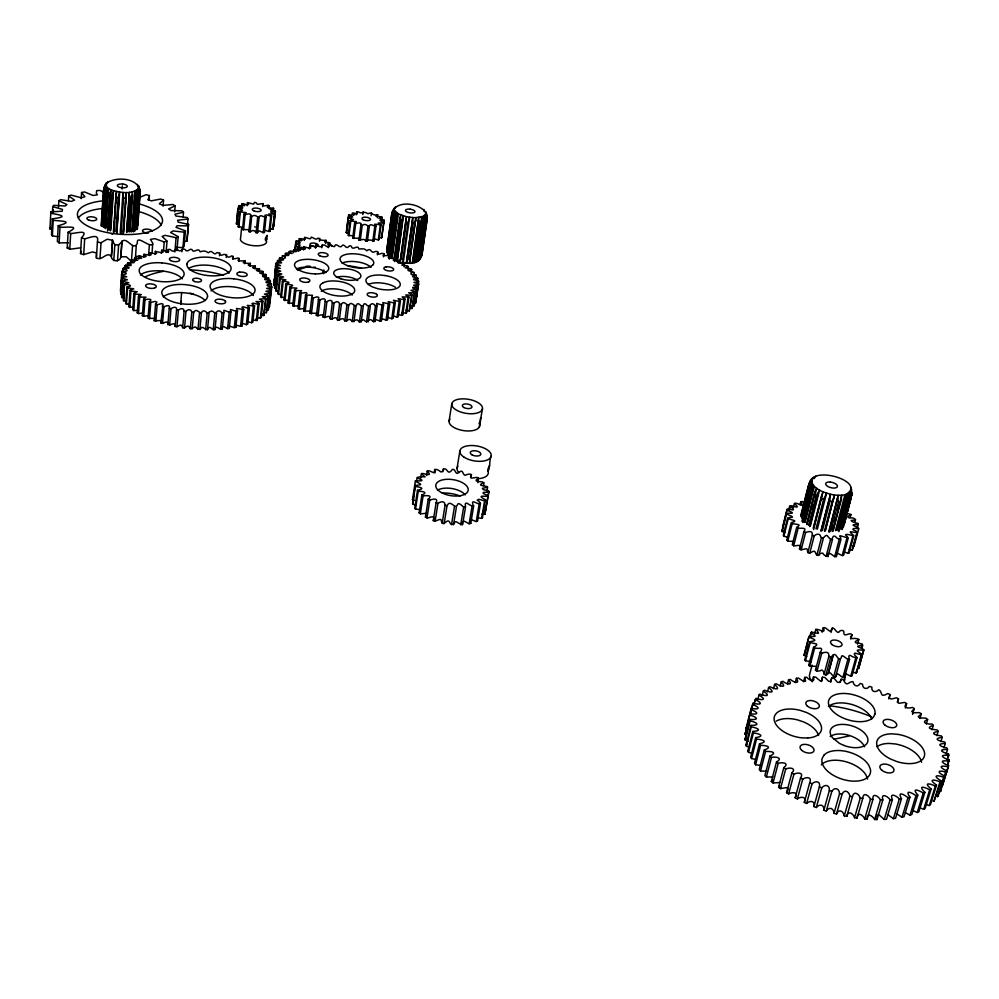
<?xml version="1.0" encoding="UTF-8"?>
<svg xmlns="http://www.w3.org/2000/svg" width="999" height="999" viewBox="0 0 999 999"><rect width="100%" height="100%" fill="white"/><g stroke="black" fill="none" stroke-linecap="round" stroke-linejoin="round"><path stroke-width="1.5" d="M837.861 530.669L845.641 501.198L844.929 494.767C869.217 483.079 812.761 463.798 809.24 483.379L800.848 516.595M413.973 275.612C415.359 268.331 405.232 275.986 416.034 274.825C412.949 276.661 409.54 276.448 417.594 277.859L417.869 278.596L413.598 278.996L413.598 279.67L418.469 280.881L418.569 281.606L413.936 282.467L418.631 283.853L418.569 284.565L413.598 285.19L418.094 286.75L417.857 287.45L412.862 287.312L412.724 287.974L416.845 289.548L410.964 290.347L414.897 292.207L414.323 292.832L408.666 292.719L412.262 294.705L411.513 295.292L405.731 294.917L408.953 297.015L402.197 296.928L404.995 299.113L403.946 299.588L398.102 298.713L400.437 300.961L399.238 301.373L393.456 300.274L395.317 302.56L393.993 302.909L388.224 301.611L389.685 303.883L382.767 302.597L383.604 304.895L382.068 305.107L376.685 303.371L377.123 305.619L374.975 321.503L373.351 321.641C368.643 316.371 368.768 323.551 365.072 321.054C362.038 317.22 361.65 323.039 359.066 321.728C356.368 317.207 354.458 322.115 351.885 321.403C349.662 316.683 347.19 321.853 344.618 320.766C343.094 315.909 339.747 321.228 337.362 319.805C336.501 315.085 332.729 319.73 330.319 318.831C330.232 313.773 325.649 318.294 323.239 317.282C323.951 312.163 318.656 316.745 316.396 315.447L318.756 297.402L316.983 296.853L313.324 297.939L311.763 297.402L312.525 295.254L305.569 295.092L307.005 293.207L305.806 292.595L301.186 293.207L299.825 292.582L301.636 290.672L295.816 290.559L294.593 289.897L296.89 288.124L290.996 287.762L289.91 287.063L292.707 285.602L291.908 284.915L285.826 284.116L289.011 282.829L288.374 282.118L282.38 281.081L286.001 279.907L280.232 278.746L279.62 277.997L283.554 276.948L277.984 275.649L277.547 274.887L281.793 274.051L276.448 272.552L276.186 271.803L280.707 271.179L275.624 269.493L275.537 268.756L280.269 268.356L275.524 266.508L275.612 265.784L280.519 265.609L276.149 263.611L276.398 262.924L281.418 262.962L281.568 262.312L277.46 260.839L283.354 259.965L279.458 258.229L280.045 257.617C290.035 261.388 282.405 251.76 281.805 258.604M316.396 315.447L316.633 313.187L309.865 313.361L311.763 297.402M393.843 213.137L394.255 210.09L398.339 213.873L406.468 216.696L400.087 262.437L409.403 263.324L415.884 217.62L423.339 216.308L426.336 213.237C420.292 203.134 396.128 199.113 391.795 213.162L386.925 249.038L388.037 255.669L387.187 251.161L392.083 215.222L394.518 207.692M843.343 527.297L851.123 497.902L850.873 491.233M812.262 681.355L813.423 677.022L815.596 677.022L820.092 680.819L822.077 680.744L822.452 677.222L824.687 677.347L828.671 681.281L830.731 681.33L831.73 677.971L834.015 678.234L837.437 682.255L839.56 682.429L841.158 679.283L843.468 679.682C846.89 687.936 848.338 681.306 852.984 681.655C853.571 685.951 857.904 687.849 860.176 683.491L862.474 684.153C862.487 688.848 866.832 689.984 869.592 686.375L871.865 687.15C871.078 692.12 875.886 692.782 878.833 689.735C883.091 692.394 879.357 698.201 887.824 693.543L889.959 694.53L889.347 698.026L891.195 699.088L896.478 697.777L898.526 698.863L897.277 702.172L899.013 703.321L904.707 702.397L906.642 703.583L905.369 707.916M844.567 676.835C842.681 680.244 836.588 669.879 836.388 675.549C833.616 681.568 831.23 669.48 828.258 673.463C823.663 678.184 824.55 670.454 821.727 669.992C819.867 671.653 813.061 671.615 816.583 668.219M947.639 765.684L949.05 759.852C942.045 757.704 938.673 754.42 948.763 755.431L948.551 753.995C942.194 752.397 937.187 749.15 947.527 749.475L947.077 748.001C941.358 746.865 934.977 743.868 945.316 743.418L944.642 741.945C939.51 741.183 932.067 738.598 942.182 737.349L941.283 735.876C936.687 735.426 928.483 733.366 938.161 731.318L937.05 729.857C932.904 729.67 924.262 728.221 933.291 725.374L931.992 723.95C928.034 724.637 919.967 722.364 927.646 719.58L926.16 718.194L919.505 717.869L918.218 716.57L921.278 713.973L919.629 712.649L913.236 712.749L911.787 711.488L914.247 708.628L912.449 707.379C909.202 708.641 901.797 708.254 906.642 703.583M107.617 230.981L110.877 189.785L107.03 187.45L105.744 183.666C115.035 176.299 138.187 177.173 140.322 191.658L137.812 225.337M232.792 259.278L233.079 256.406L231.518 255.931C225.737 260.052 227.36 252.073 222.49 254.995C219.043 256.481 219.43 249.725 215.247 253.946C212.4 253.509 211.713 249.375 208.279 252.822C205.357 250.649 203.771 250.637 200.2 251.798C198.239 247.465 195.954 251.673 193.107 251.149C190.772 246.541 189.036 251.673 186.251 250.811C182.805 245.667 180.981 254.295 177.235 249.25C174.4 249.425 174.238 253.546 169.917 249.4L168.269 249.55L168.581 251.598L167.145 251.835L163.237 250.1L161.651 250.312L162.45 252.385L161.114 252.685L155.357 251.361L156.643 253.434L155.394 253.796L149.45 252.697L151.199 254.757L150.062 255.182L143.981 254.32L146.179 256.406L145.167 256.805L138.998 256.194L141.583 258.291L134.553 258.304L137.587 260.339L131.581 260.065L130.707 260.652L134.166 262.587L127.485 263.212L131.294 264.872L130.869 265.522L125.487 265.259L124.937 265.946L129.071 267.47L128.809 268.157L123.476 268.119L123.089 268.843C129.42 269.855 127.647 271.915 122.178 271.116L121.965 271.865C128.047 272.515 127.585 274.787 121.616 274.226L121.591 274.987L126.723 276.748L121.803 277.397L120.642 293.743L121.428 294.655M121.029 291.446L121.054 290.447M152.085 252.759L152.722 243.182L150.462 239.373L154.882 238.649L164.236 241.933L167.02 241.146L162.125 236.401L165.085 235.327L176.086 237.675L178.134 236.613L170.604 232.48L173.139 230.919L184.241 232.193L185.452 230.906L176.011 227.347L177.023 225.749L188.262 225.849L188.561 224.425L178.159 222.103L177.61 220.242L187.974 219.043L187.375 217.582L175.899 216.034L174.937 214.186L183.504 212.225L182.043 210.814L170.891 210.527L168.631 208.928L175.175 205.782L172.964 204.508L162.999 205.369L159.303 203.796L163.561 200.112L160.739 199.038L151.373 200.824L147.765 199.675L149.276 197.602L149.363 195.517L146.104 194.705L139.385 197.452M404.033 266.833L404.47 263.773L403.434 263.099L398.638 263.112L397.727 262.55L400.025 261.039L398.863 260.402L394.393 260.689L400.711 214.972L399.662 222.59M52.173 229.458L49.95 228.883L50.499 227.335M103.684 192.27L100.087 190.434L96.678 190.622L96.341 193.157L97.39 194.855L93.019 195.467L84.615 191.97L81.568 192.507L84.927 196.753L81.244 197.814L71.191 195.092L68.681 195.941L74.575 200.112L71.366 201.411L60.639 199.625L58.854 200.749L66.945 204.57L65.222 206.019L53.684 205.319L52.722 206.643L62.462 209.415L62.2 211.239L50.837 211.85L50.787 213.299C62.338 215.21 68.257 216.795 52.335 218.806L51.498 234.453L52.385 235.951L57.979 236.638M477.859 482.654L478.596 478.271C476.948 475.774 469.68 480.144 470.591 476.598C473.376 472.839 467.057 474.05 465.234 475.324C462.3 474.9 463.436 468.281 458.741 472.602C455.132 475.824 455.831 468.394 452.31 469.38C451.236 471.191 448.863 473.788 447.352 470.816C443.394 465.559 443.756 472.365 440.746 471.915C439.235 470.204 433.116 467.27 435.314 471.69C435.564 475.349 429.37 469.205 427.222 471.116L426.548 475.524M813.573 529.607L822.914 491.87C818.119 489.597 809.877 485.377 812.349 478.871L811.213 483.329M49.95 228.883L50.837 211.85M52.398 212.849L52.722 206.643M53.272 213.062L53.434 209.965M52.385 235.951L53.222 220.304L52.335 218.806M325.674 243.344L326.036 240.347C321.079 240.26 320.954 240.634 318.157 238.087C315.422 240.609 314.048 237.774 311.338 237.113C310.564 241.146 307.068 236.651 304.583 237.562C307.43 241.496 301.311 237.824 299.25 238.761L298.913 241.758M395.791 217.22L396.416 212.65L394.78 218.044L389.86 254.058L390.172 258.316L388.811 256.993L395.042 211.376L392.52 215.934L387.512 253.234M833.154 530.806L841.782 495.242L844.929 494.767L835.489 530.644M58.504 206.905L58.854 200.749M68.556 242.745L59.116 242.907L57.343 241.471L58.204 225.762C74.9 221.166 61.151 221.179 53.222 220.304M59.116 242.907L59.99 227.185L58.204 225.762M68.419 200.537L68.681 195.941M80.582 247.814L69.768 249.275L67.208 248.002L68.119 232.23C82.205 224.975 65.697 227.71 59.99 227.185M69.768 249.275L70.692 233.504L68.119 232.23M81.194 198.601L81.568 192.507M96.503 252.934L92.432 251.935L83.704 254.62L80.519 253.596L81.481 237.799C89.86 228.783 75.824 233.554 70.692 233.504M83.704 254.62L84.678 238.823L81.481 237.799M152.76 244.193C149.126 248.127 136.339 233.791 137.325 243.331C133.279 251.823 126.761 235.976 121.953 241.596L120.842 257.342C119.505 262.287 111.563 261.75 111.326 256.506C107.218 250.662 101.836 261.613 96.379 257.867L97.415 242.058C99.45 232.73 90.322 237.7 84.678 238.823M101.174 225.524L103.509 190.16L105.532 184.902M101.411 226.261L103.859 188.112L105.744 183.666M102.11 223.002L102.41 216.621M103.134 207.505L103.421 201.274M104.033 192.07L104.458 187.35M99.975 258.566L101.024 242.757L107.105 239.248L112.587 240.197L111.501 255.944M102.447 225.936L104.92 188.711L105.969 186.189L103.247 226.873M103.559 227.322L104.383 214.897M104.695 210.24L105.419 199.363M105.719 194.705L107.03 187.45M315.472 248.227L315.834 245.167L317.37 245.03C322.315 250.1 321.915 242.332 326.049 245.979C327.222 247.128 329.233 246.741 328.758 244.805C330.994 243.319 332.242 247.252 334.603 246.566C335.701 241.396 340.01 249.438 341.845 245.891C343.269 243.768 345.154 246.303 346.216 247.34C348.439 248.551 349.101 244.168 351.348 246.303C352.522 251.486 357.992 243.781 358.841 249.001C362.462 248.851 364.423 248.139 366.82 250.786C371.416 246.79 370.592 254.221 374.737 251.748C376.461 250.737 378.771 251.773 377.347 253.696C379.483 255.145 381.793 252.272 383.928 253.808L383.516 256.868M104.158 227.56L106.418 193.656L108.691 188.674L106.044 228.022M105.282 228.634L107.78 191.333M107.567 229.82L110.077 192.507M108.217 229.146L108.416 226.124M108.928 218.556L109.44 210.976M109.952 203.409L110.365 197.352M110.664 192.807L110.877 189.785C119.493 192.57 131.718 195.105 138.849 188.162L139.023 186.925L138.786 190.035M109.178 229.97L111.476 196.029L113.499 190.747L110.814 230.132M110.315 230.856L112.85 193.519M827.984 553.796C829.807 558.516 823.788 555.806 822.814 553.184C819.979 552.16 817.182 558.616 815.446 552.509C813.798 548.189 808.403 556.843 807.454 551.036C808.453 545.991 801.473 551.448 799.462 549.075L803.895 531.705C808.228 525.749 797.664 530.094 797.09 526.935C804.095 523.189 790.421 525.087 791.845 522.39C801.348 520.354 784.452 519.53 789.26 517.569C799.188 517.457 782.017 513.936 788.248 513.186C800.748 514.11 779.744 508.766 790.147 509.353C799.675 511.988 784.402 503.733 793.343 506.206C804.02 509.777 788.298 500.636 798.338 503.933C807.517 508.891 796.228 498.139 804.794 502.647M111.314 256.643L112.587 240.197M113.411 231.681L116.483 191.521L115.647 203.634M113.761 230.906L114.385 221.815M114.598 218.793L115.434 206.668M113.936 232.817L115.984 194.343M113.749 260.514L114.848 244.705L112.4 240.884M115.797 231.581L118.157 197.615L119.68 192.083L116.833 232.979M116.758 232.268L119.356 194.93M799.462 549.075L800.511 546.828M122.09 189.048L122.315 185.939M117.507 260.839L118.619 245.055L121.953 241.596M120.205 232.592L122.977 192.395L123.601 198.152L121.091 233.629M120.842 257.342L121.915 241.034M122.902 233.666L126.261 192.47L125.387 204.583M123.451 231.83L124.201 221.229M124.425 218.207L125.175 207.605M123.626 232.642L126.286 195.342M120.429 291.296L121.616 274.226M121.379 288.311L121.329 280.731M121.641 278.509L122.178 271.116M120.792 294.53L121.803 277.397M122.877 271.79L123.089 268.843M123.264 271.066L123.476 268.119M124.238 298.139L121.578 297.003L122.752 280.632L127.422 279.757L121.965 278.184M126.536 231.618L129.37 192.283L126.885 232.43M121.928 297.802L122.752 280.632M124.725 268.893L124.937 265.946M125.275 268.207L125.487 265.259M128.109 231.768L130.569 197.877L129.57 195.142M126.161 301.323L123.277 300.287L124.463 283.878L128.834 282.779L123.102 281.418M123.801 301.074L124.463 283.878M129.358 231.156L129.907 223.601M130.345 217.557L130.894 210.002M131.331 203.946L131.768 197.902M129.67 231.518L132.218 191.858M127.273 266.146L127.485 263.212M129.858 231.943L132.567 194.693M127.997 265.509L128.209 262.575M128.784 304.47L125.712 303.534L126.91 287.1C133.679 286.126 129.346 284.203 124.987 284.665M400.087 262.437L406.468 216.696L412.799 217.557L406.356 263.286L412.799 217.557L415.884 217.62L409.403 263.324C415.322 263.773 420.804 260.489 422.077 254.495L427.26 218.644L426.336 213.237M126.411 304.32L127.622 287.874L126.91 287.1M131.668 231.98L134.665 191.196L136.176 196.541L133.579 231.905M132.417 231.206L135.152 193.993M130.482 263.586L130.707 260.652M131.518 259.915L132.58 245.592M136.413 193.356L136.638 190.347L137.275 196.066L134.653 231.406M133.529 307.517L128.871 306.743L130.082 290.272L133.754 288.848L127.622 287.874M134.478 230.257L135.165 220.966M135.389 217.869L136.076 208.579M136.314 205.469L137.225 193.082M135.027 230.007L138.049 189.31L139.598 194.355L136.975 229.645M138.312 188.749L138.549 185.652L140.322 191.658M129.745 307.505L130.969 291.034L130.082 290.272M135.951 229.133L138.711 191.995M134.341 261.226L134.553 258.304M137.375 220.142L137.6 217.045M138.411 206.231L138.761 201.598M139.336 193.868L138.849 188.162M137.325 221.89L137.787 215.709M138.362 207.992L138.811 201.823M139.385 194.106L139.735 189.473M137.412 228.971L140.06 190.946M136.264 245.542L135.24 261.076M138.599 310.327L133.766 310.589L132.717 309.852L133.953 293.356L137.213 291.745L130.969 291.034M133.766 310.589L135.002 294.093L133.953 293.356M138.774 259.103L138.998 256.194M143.282 313.037L138.424 313.536L137.238 312.837L138.486 296.316L141.296 294.543L135.002 294.093M138.424 313.536L139.685 297.015L138.486 296.316M143.756 257.23L143.981 254.32M149.013 200.05L149.363 195.517M148.327 315.597L143.694 316.321L142.358 315.659L143.644 299.126L145.966 297.19L139.685 297.015M143.694 316.321L144.98 299.787L143.644 299.126M148.639 254.633L149.413 244.63M149.226 255.607L149.45 252.697M155.394 318.456L148.039 318.306L149.35 301.748C153.946 298.401 147.065 299.013 144.98 299.787M149.5 318.918L150.824 302.36L149.35 301.748M155.132 254.258L155.357 251.361M163.074 206.169L163.561 200.112M161.476 320.554L154.233 320.729L155.569 304.158L156.893 302.073L155.207 301.436L150.824 302.36M155.807 321.291L157.155 304.72L161.601 303.609L163.024 304.158L160.864 322.914L162.537 323.401C168.719 320.292 166.708 323.127 169.618 325.249C171.578 323.776 175.787 322.49 175.162 326.448C177.397 328.084 181.306 322.427 182.168 326.698C183.866 330.706 186.513 324.463 188.998 326.511C190.347 331.531 193.144 326.511 195.829 327.01C197.178 329.695 200.349 330.319 201.573 327.347C204.221 326.898 207.392 332.729 208.366 327.647C210.901 325.949 213.711 332.355 215.285 328.634C215.047 325.274 219.493 328.584 220.529 329.333L222.265 329.195L222.24 327.51M161.413 253.197L161.651 250.312M163.424 251.885L164.236 241.933M745.878 734.715L745.117 734.352L750.087 713.761C759.04 715.059 758.666 712.312 750.798 709.615L751.148 708.316C759.34 710.039 760.838 707.816 752.584 704.42L753.159 703.196C760.526 705.194 763.748 703.696 755.281 699.562L756.081 698.438C762.624 700.599 767.344 699.962 758.89 695.104L759.889 694.08C765.646 696.315 771.553 696.603 763.336 691.071L764.547 690.159C769.567 692.407 776.36 693.618 768.593 687.499L769.979 686.7C774.362 688.935 781.705 691.033 774.587 684.415L776.148 683.753C779.969 685.938 787.574 688.86 781.255 681.855L782.979 681.306C786.126 684.128 793.868 686.088 788.548 679.819L790.409 679.407C793.131 682.167 800.736 684.839 796.39 678.333L798.376 678.046L803.783 681.493L805.569 681.168L804.707 677.397L806.792 677.26C808.915 680.032 815.584 683.616 813.423 677.022M166.096 252.51L167.02 241.146M168.019 252.435L168.269 249.55M162.537 323.401L163.911 306.83C165.784 305.744 170.891 304.195 169.256 308.241L167.869 324.825M174.675 211.85L175.175 205.782M174.887 251.973L176.086 237.675M169.618 325.249L171.016 308.666C172.927 307.242 177.273 305.919 176.586 309.865L175.162 326.448M176.96 250.599L178.134 236.613M745.117 734.352L750.087 713.761M183.117 216.795L183.504 212.225M181.943 251.798L182.193 248.926M176.124 247.228L182.904 247.677L184.241 232.193M176.973 326.798L178.396 310.214C180.32 308.329 183.953 307.517 184.116 311.176L182.667 327.759M182.904 247.677L184.116 246.366L185.452 230.906M180.744 302.809L181.631 292.545M187.45 225.162L187.974 219.043M184.653 241.408L186.925 241.234L188.262 225.849M186.925 241.234L188.561 224.425M184.515 328.034L185.976 311.451C187.725 309.066 191.084 308.891 191.796 312.175L190.31 328.758M192.17 328.946L193.669 312.375C196.091 307.754 198.601 312.762 201.386 312.962C202.36 309.528 205.769 310.839 207.193 313.174C209.79 312.25 211.626 308.953 214.76 313.174C217.582 312 217.969 308.666 222.128 312.824L223.876 312.699L223.913 310.314L229.221 312.15L230.894 311.938L230.357 309.528L235.951 311.151L237.525 310.864L236.438 308.441L243.731 309.478L241.983 307.217L243.157 306.78L248.089 308.229L249.425 307.804L247.277 305.444L254.558 305.856L251.86 303.634L252.922 303.134L258.054 304.208L259.091 303.659L256.006 301.461L262.088 301.848L262.974 301.236L259.465 299.151L266.171 298.614L262.275 296.666L268.119 296.528L268.669 295.829L264.423 294.031L270.067 293.631L270.429 292.907L265.884 291.271L271.266 290.622L271.453 289.872L266.658 288.424L271.728 287.525L271.728 286.763C266.146 286.401 265.097 283.991 271.453 284.378L271.266 283.604L266.146 282.542L266.071 281.83L270.442 281.206L270.08 280.432L264.86 279.583L264.623 278.871L268.719 278.047L262.924 276.648L262.525 275.924L266.296 274.912L259.765 273.189L263.224 271.853L262.375 271.129L257.305 271.004L256.468 270.242L259.515 268.893L253.421 268.219L252.572 267.545L255.22 266.059L249.138 265.634L248.152 264.997L250.374 263.361L244.368 263.199L243.257 262.587L245.042 260.839L239.148 260.926L237.962 260.439L239.248 258.516L237.787 257.992C236.039 258.641 230.557 259.977 233.079 256.406M197.989 329.408L199.513 312.849M857.654 668.531L858.665 668.493L863.71 650.449C864.322 648.064 853.458 646.678 859.465 645.779C865.983 645.604 859.352 642.307 856.118 642.931C851.96 640.434 865.234 639.772 854.682 638.361C851.972 639.298 848.613 637.587 851.835 635.564C851.785 630.719 843.543 637.924 843.918 633.104C844.792 629.233 839.497 629.944 838.661 632.379C835.664 633.054 833.641 624.45 831.28 629.807C830.356 634.415 826.248 626.248 823.288 627.747L822.09 632.23M199.862 329.52L201.386 312.962M416.321 300.112L415.821 299.213M844.542 677.459L849.55 659.303C847.939 655.993 848.888 653.858 852.434 656.668C863.011 660.401 851.248 654.245 855.132 653.121C873.925 658.566 845.541 647.489 863.71 650.449M858.665 668.493L863.798 649.45M205.644 329.732L207.193 313.174M207.492 329.757L209.053 313.211M219.505 255.781L219.768 252.909M213.187 329.707L214.76 313.174M214.997 329.645L216.571 313.124M226.286 257.405L226.561 254.533M220.529 329.333L222.128 312.824M222.265 329.195L223.876 312.699M258.304 231.006C259.99 230.045 264.485 234.802 264.198 231.468M264.435 232.542L266.084 216.958L264.872 215.297L266.683 214.91L270.717 216.109L271.603 215.784L268.843 213.973L274.438 213.998L274.85 213.524L270.816 212.188L270.979 211.476L275.324 210.714L270.841 210.052L270.117 209.178L273.614 208.329L268.331 207.742L267.17 207.055L269.156 205.806L268.182 205.182L264.46 205.906L262.6 205.282L262.987 203.584L257.417 204.358L256.056 202.647L254.42 202.385L253.584 204.121L247.502 202.61L248.664 204.408L247.178 204.795L242.869 203.609L241.97 203.933L241.658 206.993M239.335 224.9L236.438 223.764L237.949 208.404L242.457 208.192L242.645 207.48L238.649 206.156L239.073 205.682L244.73 205.657L241.97 203.933M236.551 224.313L237.949 208.404M237.587 216.883L238.649 206.156M238.012 216.408L238.311 213.336M238.773 208.741L239.073 205.682M230.894 311.938L229.258 328.421L227.585 328.634L229.221 312.15M243.194 227.248L238.162 226.748L239.698 211.351C244.892 210.29 241.883 209.453 238.062 208.953M238.798 227.297L240.322 211.9L239.698 211.351M241.633 227.66L240.572 238.324A13.187 5.257 6.4 0 0 253.109 245.654A13.187 5.257 6.4 0 0 266.546 241.071M238.961 261.401L239.248 258.516M258.054 231.131L257.667 232.655L256.081 232.73L254.608 230.806L252.41 230.544L250.137 231.905L248.701 231.418L249.026 229.72L242.507 229.508L244.056 214.086L246.179 212.637L240.322 211.9M243.569 229.97L245.117 214.548L244.056 214.086M228.734 325.974L234.29 327.61L235.951 311.151M247.203 205.669L247.502 202.61M234.29 327.61L235.864 327.31L237.525 310.864M244.743 263.724L245.042 260.839M248.801 231.606L250.786 214.435L248.751 213.798L245.117 214.548M234.79 324.862L240.584 326.261L242.257 309.84M250.137 231.905L251.711 216.471C254.782 214.098 256.219 216.396 259.078 217.382C260.14 213.574 263.187 217.495 266.071 217.145M240.584 326.261L242.045 325.886L243.731 309.478M250.087 266.246L250.374 263.361M241.845 323.164L246.391 324.625L248.089 308.229M256.081 232.73L257.68 217.307M246.391 324.625L247.727 324.188L249.425 307.804M257.467 232.817L259.078 217.382M254.92 268.943L255.22 266.059M262.662 206.631L262.987 203.584M247.065 321.491L251.648 322.702L253.371 306.343M251.648 322.702L252.847 322.202L254.558 305.856M852.896 546.016L854.083 546.016L858.728 528.796C858.84 526.873 848.7 524.762 855.269 524.587C862.724 523.414 851.772 523.001 851.148 520.404C858.391 520.379 853.945 517.107 849.25 517.857C843.443 515.884 857.429 514.647 846.865 513.661M259.216 271.79L259.515 268.893M263.212 232.68L264.835 217.282M252.672 319.78L256.318 320.529L258.054 304.208M268.918 208.679L269.243 205.632M256.318 320.529L257.367 319.967L259.091 303.659M262.912 274.75L263.224 271.853M264.735 230.282L269.081 231.493L270.717 216.109M256.643 317.532L260.352 318.132L262.088 301.848M269.081 231.493L269.967 231.156L271.603 215.784M265.297 277.06L265.609 274.163M260.352 318.132L261.238 317.507L262.974 301.236M265.984 277.809L266.296 274.912M273.289 211.376L273.614 208.329M269.468 229.058L272.789 229.345L274.438 213.998M261.388 315.272L263.711 315.522L265.459 299.275M272.789 229.345L274.85 213.524M273.426 226.636L275.324 210.714M263.711 315.522L266.171 298.614M273.801 226.573L275.449 211.264M268.406 280.944L268.719 278.047M264.061 312.587L266.371 312.724L268.119 296.528M269.618 284.802L270.08 280.432M266.371 312.724L268.669 295.829M270.117 284.116L270.442 281.206M854.083 546.016L853.933 544.954M266.034 309.752L268.306 309.802L270.067 293.631M270.167 293.818L270.479 290.896M268.306 309.802L270.654 291.671M271.129 287.3L271.453 284.378M268.893 306.768L271.266 290.622M269.518 306.743L271.728 286.763M274.388 282.342L275.612 265.784M274.5 285.352L273.826 284.453L276.149 263.611M273.913 285.202L276.398 262.924M275.337 288.424L274.463 287.537L276.186 271.803M277.148 263.674L277.46 260.839M274.725 288.299L276.448 272.552M277.572 263.024L277.884 260.19M278.484 291.745L275.811 290.659L277.547 274.887M279.146 261.051L279.458 258.229M276.248 291.421L277.984 275.649M279.583 261.85L280.045 257.617M829.045 532.38L838.223 495.329L841.782 495.242L840.596 499.737M280.731 294.792L277.872 293.793L279.62 277.997M278.484 294.555L280.232 278.746M285.002 297.839L280.632 296.903L282.38 281.081M285.052 256.631L285.389 253.534L286.276 253.022L292.058 253.459L289.26 251.511L290.284 251.049L296.054 251.723L293.681 249.713L299.525 250.549L300.537 250.15L298.589 248.177L304.345 249.226L305.457 248.888L303.958 246.89L309.553 248.164L310.776 247.877L309.727 245.891L311.188 245.692L316.246 247.228L315.834 245.167M281.393 297.665L283.167 281.818M288.911 254.608L289.26 251.511M289.61 300.674L284.053 299.962L285.826 284.116M284.977 300.699L286.763 284.84M293.331 252.797L293.681 249.713M293.694 303.409L288.112 302.947L289.91 287.063M294.742 250.886L295.592 243.356L299.825 243.219L300.137 242.457L296.129 241.059L302.06 240.509L299.25 238.761M295.117 250.062L296.129 241.059M289.186 303.646L290.996 287.762M295.841 246.578L296.179 243.569M296.965 250.899C296.578 242.757 305.095 246.815 295.592 243.356M297.789 249.95L297.477 246.378M298.239 251.248L298.589 248.177M298.826 306.069L292.769 305.794L294.593 289.897M293.993 306.468L295.816 290.559M304.245 240.372L304.595 237.387M303.609 249.975L303.958 246.89M303.933 308.504L299.325 309.141L297.989 308.504L299.825 292.582M299.325 309.141L301.186 293.207M309.365 248.963L309.727 245.891M823.288 627.747C826.31 634.727 819.542 628.783 815.846 629.358L814.66 633.853M273.826 282.18L274.488 281.418M310.627 311.188L303.696 311.039L305.569 295.092M305.157 311.613L307.043 295.679M749.974 715.122C757.342 717.182 759.552 720.204 749.999 719.455L750.137 720.878C756.917 722.377 760.863 725.449 750.911 725.374L751.273 726.835C757.479 727.859 762.924 730.756 752.796 731.443L753.408 732.929C759.053 733.566 765.734 736.101 755.681 737.612L756.518 739.11C761.663 739.41 769.255 741.445 759.515 743.805L760.601 745.316C765.296 745.316 773.488 746.753 764.297 749.974L765.596 751.46C769.954 751.211 778.408 751.997 769.979 756.043L771.49 757.504C775.599 756.305 783.628 758.016 776.51 761.962L778.209 763.361C782.08 761.912 789.972 762.999 783.815 767.644L785.714 768.993C789.422 767.232 796.902 767.831 791.845 773.039L786.575 792.669L788.611 793.943C792.269 791.732 799.063 792.157 795.179 797.739L797.352 798.913C800.923 796.191 807.067 796.64 804.32 802.397L806.618 803.458C810.039 800.099 815.584 800.848 813.91 806.58L816.295 807.517C819.442 803.458 824.55 804.732 823.838 810.239L826.285 811.051C829.108 806.368 833.865 808.116 833.99 813.348L836.488 814.01C838.586 808.428 843.518 811.076 844.267 815.846L846.777 816.358C848.039 810.089 853.283 813.373 854.545 817.731L857.03 818.081C857.279 811.238 863.049 814.972 864.709 818.955L867.157 819.155C866.233 811.887 872.664 815.821 874.649 819.517L877.022 819.555L882.841 799.887C880.656 792.394 887.811 796.328 890.109 799.774L892.394 799.65C888.948 792.12 896.665 795.654 899.3 799.025L901.46 798.75C896.94 790.321 904.557 794.904 907.954 797.639L909.964 797.202C904.257 788.973 912.124 792.894 915.958 795.616L917.794 795.042C911.051 787.162 918.868 790.259 923.226 792.994L924.887 792.269C917.307 784.889 924.712 787.037 929.707 789.809L931.155 788.948C922.964 782.192 929.619 783.303 935.314 786.088L936.55 785.102C927.984 779.07 933.528 779.12 940.022 781.88L941.021 780.793C932.329 775.561 936.438 774.587 943.755 777.234L944.517 776.048C935.976 771.665 938.361 769.767 946.515 772.215L947.04 770.941C938.86 767.382 939.322 764.759 948.276 766.87L948.551 765.521C940.908 762.712 939.397 759.627 949.025 761.25M319.43 241.271L319.792 238.286M311.413 313.886L313.324 297.939M321.865 247.777L322.227 244.718M877.022 819.555L877.097 816.433M318.032 315.909L319.967 299.95C321.865 298.788 326.074 297.577 325.199 301.311L323.239 317.282M328.484 247.627L328.858 244.568M324.95 317.682L326.91 301.71C328.771 300.15 332.467 299.325 332.305 302.872L330.319 318.831M332.068 319.168L334.053 303.197C335.839 301.149 339.098 300.924 339.573 304.133L337.562 320.092M349.163 233.541L346.278 232.43L348.139 217.532C361.363 217.108 339.41 215.035 354.258 214.885C350.861 213.923 351.873 211.975 355.144 213.486C359.652 215.534 354.907 211.376 358.154 211.838C362.837 214.685 363.124 210.352 368.082 213.774C371.503 211.288 372.527 216.371 377.697 214.76L377.297 217.72M346.441 232.979L348.551 215.322M348.151 220.804L347.003 230.357M348.526 217.832L348.901 214.86M353.109 235.839L348.264 235.352L350.149 220.429L353.459 219.568L348.139 217.532M348.926 235.889L350.811 220.954L350.149 220.429M339.335 320.354L341.346 304.395C344.38 298.813 347.677 308.753 350.187 303.471C353.047 302.809 355.706 308.491 357.342 303.796C359.902 303.034 360.926 307.505 363.386 305.831C363.561 304.408 363.848 303.221 365.684 304.021C370.816 309.777 369.88 299.725 375.499 305.744L377.123 305.619M359.165 238.374L352.722 238.049L354.62 223.102L356.481 221.678L350.811 220.954M356.231 214.797L356.606 211.838M353.783 238.499L355.694 223.551L354.62 223.102M344.88 321.054L346.915 305.095M346.653 321.228L348.701 305.282M377.697 214.76L375.886 216.159L381.506 216.87L382.18 217.407L378.958 218.306L384.265 220.28L380.02 220.492L383.616 222.977L378.221 223.014L381.106 224.725L374.65 224.201L375.974 226.061L374.001 241.009C369.917 239.685 368.569 239.623 365.759 241.021C363.961 237.812 361.725 240.322 358.966 240.11L361.089 223.439L359.066 222.814L355.694 223.551M415.596 256.531L414.722 262.612L421.503 219.743L421.253 216.983M323.976 271.378L323.664 273.664M362.799 214.56L363.174 211.601M360.264 240.397L362.2 225.437C365.047 223.014 366.521 225.474 369.33 226.323C369.967 222.59 373.139 226.373 375.974 226.061M352.197 321.678L354.258 305.731M353.958 321.79L356.031 305.844M366.034 241.196L367.994 226.236M367.37 241.271L369.33 226.323M371.104 215.722L371.491 212.762M359.428 321.99L361.526 306.056M361.163 322.015L363.274 306.094M372.839 241.146L374.812 226.199M366.508 321.978L368.631 306.069M374.163 238.761L378.309 239.96L380.294 225.05M381.106 219.842L381.506 216.87M378.309 239.96L379.121 239.635L381.106 224.725M368.194 321.928L370.329 306.019M381.78 220.367L382.18 217.407M377.41 254.832L377.822 251.785M379.083 237.7L381.618 237.849L383.878 221.229M381.618 237.849L384.265 220.28M373.351 321.641L375.499 305.744M806.78 656.63L804.083 655.319L808.84 637.275C812.874 635.227 819.53 638.461 810.826 632.667C814.56 630.968 822.652 637.05 815.846 629.358M815.371 670.391L820.229 652.247C822.14 649.899 822.564 647.439 818.431 648.388C808.228 647.814 818.618 646.266 816.458 643.918C797.639 640.084 826.36 642.906 808.84 637.275M392.045 212.512L386.925 249.038M387.337 251.873L392.869 211.164L394.081 208.853L393.456 213.399M392.644 215.497L393.344 209.94M393.881 213.836L388.324 254.633L387.187 251.161M383.604 304.895L381.431 320.766L379.895 320.979L382.068 305.107M389.285 259.103L395.342 215.185M397.352 216.471L391.745 257.33L390.909 254.757L395.841 218.719L398.339 213.873L392.27 258.029M394.218 258.516L399.85 217.632M380.607 318.431L386.064 320.005L388.249 304.158M395.03 256.119L394.405 260.689L393.231 260.09L395.092 258.466L389.41 258.291L388.286 257.717L389.71 256.044L388.336 255.482L383.104 255.719L383.928 253.808M395.666 251.548L396.079 248.501M396.503 245.454L397.14 240.884M397.552 237.837L399.026 227.16M394.667 261.526L395.092 258.466M386.064 320.005L387.5 319.717L389.685 303.883M397.078 259.553L396.291 257.155L401.286 221.091L403.459 215.934L397.115 261.663L402.747 218.644M804.083 655.319L808.965 636.301M387.187 317.145L391.795 318.731L393.993 302.909M400.224 260.364L401.211 258.441L406.243 222.365L405.919 219.455M391.795 318.731L393.107 318.369L395.317 302.56M402.947 258.741L408.004 222.665L409.627 217.245L403.209 262.987L402.947 258.741L401.211 258.441M392.707 315.821L397.028 317.17L399.238 301.373M397.028 317.17L398.214 316.745L400.437 300.961M406.83 261.251L408.154 259.24L413.249 223.177L412.599 220.367M407.942 269.68L408.379 266.608L407.48 265.909L401.76 265.122L404.47 263.773M398.264 314.485L401.71 315.334L403.946 299.588M401.71 315.334L402.759 314.86L404.995 299.113M411.263 272.615L411.7 269.543L410.951 268.818L405.269 267.807L408.379 266.608M413.024 261.064L418.731 217.42L412.225 263.099L414.51 258.891L419.655 222.877L418.843 220.217M402.272 312.55L405.806 313.274L408.042 297.552M405.806 313.274L406.705 312.724L408.953 297.015M416.034 253.484L416.471 250.449M417.12 245.879L417.557 242.844M417.994 239.797L418.419 236.751M419.081 232.193L419.518 229.146M420.167 224.588L420.604 221.541M415.659 260.552L421.503 219.743M405.694 310.402L409.265 310.976L411.513 295.292M409.265 310.976L412.262 294.705M417.844 259.802L423.701 219.031L423.339 216.308L416.795 261.9L419.33 257.455L424.5 221.516L423.701 219.031M416.034 278.646L416.471 275.562M409.84 308.254L412.063 308.491L414.323 292.832M419.805 256.868L419.368 259.902L422.077 254.495M420.154 254.32L421.778 243.219M422.102 240.734L425.924 214.398L427.048 219.305L421.853 255.157M412.063 308.491L414.897 292.207M418.369 260.989L420.204 256.943L425.387 221.029L424.925 215.434M425.974 218.981L426.111 211.988M417.182 280.669L417.594 277.859M420.554 257.705L426.436 217.008M417.457 281.406L417.869 278.596M425.986 221.803L426.848 215.784M411.988 305.694L414.185 305.831L416.446 290.209M423.027 243.419L423.464 240.434M424.1 235.964L424.538 232.979M425.187 228.509L425.611 225.524M426.049 222.552L426.623 214.46M414.185 305.831L416.845 289.548M416.633 293.556L416.333 297.115L416.733 294.293M417.033 290.746L417.644 286.513M418.057 283.704L418.469 280.881M417.145 291.483L417.757 287.25M418.169 284.428L418.569 281.606M413.449 302.984L415.609 303.022L417.857 287.45M415.609 303.022L418.631 283.853M414.41 500.362L412.512 499.575L415.409 480.869C434.103 481.356 404.67 476.698 425.075 476.785C413.536 468.256 436.101 479.845 427.222 471.116M416.408 505.157L412.862 504.32L412.587 503.296L415.284 485.514C425.537 484.44 418.581 483.991 415.409 480.869M412.862 504.32L415.284 485.514M416.683 480.469L417.132 477.522M420.117 509.552L415.509 509.165L414.76 508.154L417.482 490.322C425.524 488.523 420.816 487.25 415.559 486.525M415.509 509.165L418.231 491.333L417.482 490.322M420.567 478.296L421.241 473.888M426.286 513.386L420.329 513.811L419.13 512.862L421.878 494.992C428.671 492.382 422.527 491.096 418.231 491.333M420.329 513.811L423.077 495.941L421.878 494.992M844.48 678.995L844.33 680.968L845.778 673.913M160.864 322.914L161.338 321.278M434.066 517.482C431.368 515.084 428.184 519.73 425.449 517.12L428.221 499.225C433.279 495.167 426.61 495.367 423.077 495.941M426.998 517.944L429.782 500.037L428.221 499.225M434.265 472.327L434.715 469.393M462.362 522.04C463.598 528.446 457.567 520.891 454.807 521.715C455.069 524.887 450.424 525.886 449.562 521.953C447.102 517.907 443.394 527.547 441.496 521.603C441.67 516.196 435.701 522.764 433.291 520.654L436.113 502.734C438.611 497.827 433.104 498.976 429.782 500.037M449.1 420.866L451.798 403.696M442.794 471.728L443.256 468.806M435.114 521.278L437.949 503.359C441.121 501.248 445.03 500.586 445.054 505.294L442.182 523.214M444.143 523.613L447.028 505.694C450.611 498.513 454.882 510.477 457.517 504.695C457.867 501.835 461.7 505.244 462.699 506.343C468.269 509.565 462.874 502.022 467.12 503.271C478.908 511.001 467.707 498.626 475.786 502.672C480.219 505.319 481.393 501.81 477.147 500.199C479.108 497.415 483.853 502.559 485.327 499.625C471.366 492.47 497.964 499.737 483.903 493.843C480.469 491.733 487.25 492.47 488.648 492.107C489.435 489.023 482.542 491.408 482.417 488.299C496.59 485.926 475.986 486.538 481.481 483.903C489.173 480.232 469.43 483.304 478.596 478.271M457.08 468.169L459.877 450.861M451.523 524.637L454.433 506.718M453.509 524.775L456.431 506.868M460.701 524.825L463.661 506.93M462.574 524.7L465.534 506.818M471.004 477.435L471.491 474.513M479.345 426.873C480.919 420.791 481.281 411.263 479.82 424.026M480.756 418.306L482.48 408.816A15.547 7.118 9.2 0 0 460.514 398.963A15.547 7.118 9.2 0 0 458.404 411.113A15.547 7.118 9.2 0 0 482.48 408.816M795.179 797.739L800.511 778.084C804.407 772.489 797.527 772.152 793.905 774.3L791.845 773.039M464.173 521.116L469.13 523.776L472.115 505.906M469.13 523.776L470.766 523.401L473.751 505.544M471.078 519.592L476.236 521.565L479.245 503.733M476.236 521.565L477.534 520.954L480.544 503.134M483.578 485.551L484.078 482.617M838.935 531.643L847.102 500.724L847.564 493.918L846.777 496.903M487.774 471.166C490.284 469.792 489.235 458.466 491.233 455.894M477.959 517.694L481.605 518.331L484.627 500.549M481.605 518.331L482.48 517.532L485.502 499.762M486.85 491.733L487.599 487.325M481.943 514.223L484.877 514.31L488.823 491.071M484.877 514.31L488.911 492.07M825.449 530.594L834.415 495.005L838.223 495.329L828.833 531.256M106.031 190.047L105.494 192.969L106.418 193.656M806.917 524.35L815.172 491.383L816.695 488.386L814.41 497.365M80.519 253.596L81.493 251.348M412.512 499.575L413.012 498.588M322.477 273.401L323.838 269.98M820.966 531.318L830.494 494.305L834.415 495.005L825.049 530.944M309.865 313.361L310.165 312.412M783.616 527.684L782.604 527.11L786.887 509.915M784.839 532.517L782.105 531.493L782.017 530.519L787.274 509.078M782.105 531.493L786.4 514.248M788.523 510.526L789.597 506.231M789.372 509.84L790.434 505.556M787.949 537.162L783.865 536.263L783.303 535.227L787.612 517.957M783.865 536.263L788.186 518.981M793.256 507.704L794.33 503.434M793.631 541.421L787.799 541.133L786.8 540.109L791.146 522.789M787.799 541.133L792.157 523.813M800.074 504.507L800.786 501.66M800.798 546.278C798.401 543.731 794.692 547.589 792.294 544.817L796.678 527.472M746.678 729.195L745.953 728.795L751.148 708.316M750.349 713.249L752.584 704.42M750.549 713.498L753.159 703.196M800.786 515.534L808.216 486.188L811.725 480.569L810.976 483.541M793.693 545.779L798.089 528.421M748.151 741.283L745.242 740.159L745.129 738.723L749.999 719.455M804.432 504.52L805.544 500.124M803.483 508.666L804.62 504.158M808.428 489.135L809.952 483.116M754.17 703.97L755.281 699.562M809.465 485.826L810.601 481.331M745.242 740.159L750.137 720.878M755.344 701.373L756.081 698.438M801.71 518.194L810.102 485.102L811.875 482.442L802.796 518.206M801.922 521.391L809.764 490.509L812.774 484.415L812.012 487.4M803.009 518.818L811.038 487.187M749.362 747.14L746.365 746.166L746.003 744.692L750.911 725.374M757.779 699.5L758.89 695.104M802.809 522.527L810.664 491.62L814.397 486.426L805.269 522.277M746.365 746.166L751.273 726.835M804.32 522.477L812.761 489.31M751.523 753.121L748.463 752.309L747.864 750.811L752.796 731.443M762.225 695.454L763.336 691.071M748.463 752.309L753.408 732.929M806.692 524.587L815.172 491.383M801.161 549.9L805.594 532.517C808.89 531.168 813.124 530.606 812.324 535.202L807.854 552.597M811.35 509.315L812.499 504.832M808.491 525.387L816.033 495.904L819.567 490.234L810.376 526.136M754.645 759.165L751.535 758.541L750.699 757.017L755.681 737.612M809.689 526.548L818.206 493.319M767.469 691.87L768.593 687.499M751.535 758.541L756.518 739.11M813.174 528.309L821.727 495.054M813.673 527.797L822.914 491.87L830.494 494.305L821.166 530.244M773.463 688.786L774.587 684.415M760.551 765.409L755.569 764.772L754.507 763.261L759.515 743.805M809.739 553.221L814.222 535.826C816.683 533.616 820.167 533.179 820.866 537.037C823.975 540.934 825.474 531.893 828.271 536.95C834.177 543.956 830.856 534.103 835.339 536.463C837.599 539.984 842.944 539.685 839.697 535.889C842.981 535.801 851.535 540.359 845.516 534.84C847.14 532.804 857.504 538.598 851.31 533.291C846.141 529.233 861.4 535.164 855.818 530.968C849.5 528.771 854.707 527.772 858.728 528.796M815.983 528.908L823.601 499.375L826.61 493.244L817.319 529.183M755.569 764.772L760.601 745.316M780.132 686.201L781.255 681.855M766.92 771.29L760.526 770.966L759.24 769.467L764.297 749.974M822.327 530.669L829.994 501.136L829.694 497.627M760.526 770.966L765.596 751.46M816.92 555.132L821.44 537.737M824.487 531.056L832.179 501.523L833.84 498.364M818.868 555.531L823.401 538.136M787.424 684.165L788.548 679.819M772.826 776.935L766.37 777.047L764.872 775.586L769.979 756.043M766.37 777.047L771.49 757.504M830.731 531.555L838.473 502.047L837.861 498.701M828.258 673.463L833.178 655.307C836.275 651.311 838.198 663.074 841.295 657.642C841.47 652.01 846.715 660.726 849.55 659.303M832.754 529.657L833.928 525.162M834.714 522.177L835.888 517.682M837.849 510.202L839.035 505.719M826.061 556.53L830.631 539.135M832.704 531.505L841.595 498.613M827.959 556.668L832.529 539.273M795.254 682.667L796.39 678.333M836.45 530.269L844.917 498.101M779.72 782.554L773.039 782.941L771.34 781.53L776.51 761.962M806.48 649.15L807.667 644.655M809.64 637.162L810.826 632.667M810.401 636.4L811.588 631.905M811.088 661.75L805.656 660.839L804.857 659.652L809.627 641.583M838.935 530.382L847.689 497.202M840.109 528.533L849.562 492.719L850.399 498.738L842.219 529.62M773.039 782.941L778.209 763.361M805.369 660.751L810.152 642.657M841.033 529.083L849.799 495.941M850.636 492.495L851.423 489.51M828.258 553.583L830.619 553.696L834.689 556.68L839.285 539.31M845.791 515.097L846.99 510.589M849.774 500.062L851.76 492.544M844.167 523.314L851.922 494.006L844.267 524.388M834.689 556.68L836.4 556.555L840.996 539.185M803.558 681.73L804.707 677.397M815.721 666.283L809.827 666.296L808.728 665.234L813.536 647.115M745.953 728.795L746.303 727.484L747.127 727.522M809.827 666.296L814.635 648.176M850.124 517.619L850.886 514.772M788.336 788.723L786.363 787.599L780.481 788.598L778.608 787.249L783.815 767.644M812.112 665.122L809.727 674.05A17.62 9.241 16.3 0 0 812.412 681.743M836.8 552.947L842.232 555.594L846.852 538.249M780.481 788.598L785.714 768.993M842.232 555.594L843.643 555.207L848.276 537.874M854.832 522.34L855.594 519.48M843.531 551.798L848.201 553.346L852.846 536.026M816.932 671.291L821.79 653.134C825.773 651.86 829.295 651.36 828.908 656.306L824 674.475M848.201 553.346L849.237 552.722L853.87 535.427M856.742 527.547L857.891 523.251M857.13 528.558L858.278 524.263M849.3 549.6L852.234 550.074L856.88 532.804M852.234 550.074L857.454 532.017M831.031 632.479L832.242 627.996M788.611 793.943L793.905 774.3M821.29 681.543L822.452 677.222M825.836 675.099L830.756 656.93L833.178 655.307M120.804 288.137L121.641 287.337M828.433 672.777L833.353 654.632M797.352 798.913L802.709 779.245C806.255 776.585 812.449 776.96 809.714 782.716L804.32 802.397M830.556 682.292L831.73 677.971M833.566 676.972L838.523 658.803M835.439 677.247L840.409 659.078M850.811 639.11L852.047 634.627M806.618 803.458L812.025 783.778C815.434 780.494 821.016 781.168 819.367 786.887L813.91 806.58M840.371 682.155L841.158 679.283M842.856 677.572L847.864 659.415M857.517 644.118L858.765 639.635M845.129 673.401L850.736 676.198L855.768 658.066M850.736 676.198L852.01 675.711L857.055 657.592M816.295 807.517L821.777 787.824C824.924 783.815 830.044 785.039 829.357 790.546L823.838 810.239M861.438 647.04L862.274 644.043M861.987 648.126L862.824 645.129M852.684 672.252L856.218 673.039L861.263 654.944M856.218 673.039L862 654.158M826.285 811.051L831.83 791.345C834.565 786.575 839.447 788.486 839.585 793.643L833.99 813.348M836.488 814.01L842.095 794.305C844.205 788.773 849.125 791.42 849.924 796.153L852.434 796.665C853.72 790.421 858.953 793.73 860.251 798.026L862.761 798.388C863.011 791.558 868.793 795.354 870.479 799.275L872.926 799.475C872.002 792.219 878.471 796.228 880.469 799.849L882.841 799.887M844.267 815.846L849.924 796.153M846.777 816.358L852.434 796.665M888.71 698.863L889.959 694.53M854.545 817.731L860.251 798.026M857.03 818.081L862.761 798.388M897.676 701.76L898.526 698.863M864.709 818.955L870.479 799.275M867.157 819.155L872.926 799.475M874.649 819.517L880.469 799.849M912.524 714.422L914.247 708.628M892.394 799.65L886.513 819.292L884.24 819.417L890.109 799.774M919.979 718.331L921.278 713.973M887.636 814.535L893.406 818.656L899.3 799.025M893.406 818.656L895.541 818.368L901.46 798.75M926.335 723.938L927.646 719.58M896.49 813.636L902.01 817.232L907.954 797.639M902.01 817.232L904.008 816.795L909.964 797.202M931.967 729.745L933.291 725.374M905.431 812.686L909.977 815.184L915.958 795.616M909.977 815.184L911.812 814.585L917.794 795.042M936.812 735.689L938.161 731.318M912.474 810.264L917.232 812.524L923.226 792.994M917.232 812.524L918.88 811.787L924.887 792.269M940.833 741.733L942.182 737.349M920.616 808.091L923.688 809.29L929.707 789.809M923.688 809.29L925.136 808.428L931.155 788.948M943.955 747.826L945.316 743.418M926.16 804.507L929.295 805.531L935.314 786.088M929.295 805.531L930.519 804.532L936.55 785.102M946.153 753.883L947.527 749.475M947.639 756.942L948.551 753.995M933.103 801.061L933.99 801.273L940.022 781.88M933.99 801.273L941.021 780.793M947.389 759.852L948.763 755.431M947.676 764.285L949.05 759.852M936.85 796.428L937.736 796.59L943.755 777.234M944.417 776.023L945.803 771.59M937.736 796.59L944.517 776.048M948.551 765.521L942.269 786.126L941.42 786.063M939.634 791.408L940.496 791.52L948.276 766.87M415.846 220.417L414.96 223.202L413.249 223.177M427.048 219.305L427.26 218.644M352.722 238.049L353.271 237.238M786.575 792.669L787.874 789.947M274.438 279.245L275.299 278.546M387.874 254.383L388.324 253.172M326.036 240.347C321.503 243.569 329.283 241.533 330.244 243.219C323.351 244.618 332.854 244.817 331.631 246.229M425.449 517.12L425.999 516.071M154.233 320.729L155.494 318.693M940.496 791.52L941.021 790.234L940.296 789.759M301.91 249.163L303.908 247.665L298.127 246.94M107.105 183.766L108.042 181.506M106.593 182.53L103.859 188.112M782.604 527.11L783.278 526.261M242.507 229.508L243.331 228.571M303.696 311.039L304.233 310.127M394.443 208.866L395.567 206.668M104.92 188.711L103.746 190.871L103.509 190.16M391.795 213.162L392.869 211.164M778.608 787.249L779.632 785.651M120.804 256.768L126.361 256.805L131.418 261.351M814.173 478.571L815.721 476.261M139.598 194.355L139.56 190.772M812.025 479.795L813.698 477.422M811.35 480.719L809.24 483.379M96.428 253.896L96.379 257.867M771.34 781.53L772.677 780.069M810.102 485.102L808.291 487.225L808.216 486.188M850.399 498.738L851.123 497.902M67.208 248.002L68.132 247.103M142.358 315.659L143.294 314.772M808.728 665.234L809.577 664.51M315.384 267.208L313.361 267.295M419.13 512.862L420.217 511.975M359.141 238.436L358.966 240.11M292.769 305.794L293.743 305.007M793.031 543.931L793.681 543.431M434.24 517.807L433.291 520.654M137.238 312.837L138.386 312.013M282.118 255.781L288.586 255.419L285.389 253.534M288.112 302.947L289.273 302.222M321.278 291.271L322.402 290.534A17.52 7.355 7.3 0 1 352.247 295.08M786.8 540.109L787.499 539.697M419.33 257.455L420.204 256.943M348.264 235.352L349.076 234.952M424.5 221.516L425.387 221.029M238.162 226.748L239.373 226.236M284.053 299.962L285.402 299.325M128.871 306.743L130.419 306.056M309.053 266.196L306.343 266.171M136.176 196.541L137.275 196.066M750.699 757.017L751.335 756.78M804.857 659.652L805.656 659.39M411.7 269.543L408.216 270.567L414.41 272.527M845.641 501.198L847.102 500.724M747.864 750.811L748.551 750.624M834.003 739.248L849.038 735.951M346.278 232.43L347.078 232.292M414.51 258.891L415.909 258.629M236.438 223.764L237.3 223.614M419.655 222.877L421.066 222.627M746.003 744.692L746.74 744.555M130.569 197.877L132.143 197.64M484.727 509.927L485.889 509.752L485.801 508.741M374.675 319.205L379.895 320.979M222.302 326.785L223.963 326.698L227.585 328.634M745.129 738.723L745.891 738.648M782.017 530.519L783.154 530.432M269.38 303.671L269.38 302.685M745.229 732.979L746.028 732.954M838.473 502.047L840.446 501.998M877.234 815.109L879.47 815.221L884.24 819.417M408.154 259.24L409.84 259.253L410.04 261.301M123.601 198.152L125.424 198.189M140.359 256.206L135.789 256.531L136.189 258.129M255.357 226.935L254.683 226.873M114.848 244.705L118.619 245.055M329.508 246.341L328.134 246.266L328.221 247.178M191.796 312.175L193.669 312.375M339.573 304.133L341.346 304.395M184.116 311.176L185.976 311.451M406.243 222.365L408.004 222.665M116.384 197.303L118.157 197.615M829.994 501.136L832.179 501.523M332.305 302.872L334.053 303.197M176.586 309.865L178.396 310.214M97.415 242.058L101.024 242.757M445.054 505.294L447.028 505.694M360.889 225.15L362.2 225.437M250.374 216.184L251.711 216.471M325.199 301.311L326.91 301.71M169.256 308.241L171.016 308.666M168.107 252.11L165.697 251.436M839.585 793.643L842.095 794.305M318.319 299.488L319.967 299.95M162.225 306.331L163.911 306.83M829.357 790.546L831.83 791.345M812.324 535.202L814.222 535.826M828.908 656.306L830.756 656.93M436.113 502.734L437.949 503.359M155.569 304.158L157.155 304.72M399.762 220.554L401.286 221.091M394.78 256.618L396.291 257.155M110.015 195.492L111.476 196.029M821.553 498.613L823.601 499.375M819.367 786.887L821.777 787.824M272.103 228.334L273.202 228.858M809.714 782.716L812.025 783.778M381.218 237.025L381.955 237.375M803.895 531.705L805.594 532.517M262.762 313.998L264.423 314.847M800.511 778.084L802.709 779.245M820.229 652.247L821.79 653.134M394.78 218.044L395.841 218.719M814.447 494.867L816.033 495.904M389.86 254.058L390.909 254.757M256.056 319.006L257.367 319.967M937.824 794.879L938.498 795.391M373.351 239.66L374.001 241.009M269.131 230.369L269.967 231.156M481.668 516.895L482.48 517.532M401.586 313.898L402.759 314.86M856.243 671.615L856.955 672.24M848.538 552.035L849.237 552.722M809.764 490.509L810.664 491.62M477.023 520.267L477.534 520.954M241.371 324.837L242.045 325.886M426.448 215.871L426.898 216.583M469.93 521.453L470.766 523.401M392.083 215.222L392.52 215.934M386.938 318.706L387.5 319.717M851.648 675.049L852.01 675.711M235.427 326.248L235.864 327.31M867.594 779.108L866.046 775.124A25.137 13.998 17.8 0 0 844.043 761.263A25.137 13.998 17.8 0 0 821.315 764.859M489.622 465.359L488.261 468.281A3.247 1.036 -69.7 0 0 487.774 471.166M381.106 319.755L381.431 320.766M836.076 555.007L836.4 556.555M137.45 184.39L138.087 186.788M374.712 319.892L374.975 321.503M423.888 209.44L424.275 211.776M851.223 487.624L852.047 495.054M442.207 492.994A24.063 12.038 9.2 0 1 460.189 496.016M437.412 490.172A16.359 8.129 9.2 0 1 465.259 494.855M844.654 677.147A3.546 1.086 -86.4 0 1 844.779 676.211M488.012 471.141A15.809 7.655 9.4 0 1 479.595 478.546M458.591 472.302A15.809 7.655 9.4 0 1 457.917 466.308M478.946 423.064A15.485 7.205 9.2 0 1 464.023 430.694A15.485 7.205 9.2 0 1 449.987 419.118M316.034 246.391A4.133 1.648 7.1 0 1 309.952 244.418A4.133 1.648 7.1 0 1 315.522 243.331A4.133 1.648 7.1 0 1 316.895 246.216M297.615 270.217A60.265 25.112 7.4 0 1 310.502 266.346M347.764 265.697A60.265 25.112 7.4 0 1 361.551 268.119M336.401 277.36A13.649 5.644 7.4 0 1 357.754 280.494M342.008 263.174A16.983 6.918 7.5 0 1 371.029 267.245M368.394 284.34A17.283 7.168 7.9 0 1 379.645 282.842L384.091 283.329A17.283 7.168 7.9 0 1 395.479 287.312M296.366 269.081A17.22 7.08 7 0 1 315.884 268.157L319.905 269.343A17.22 7.08 7 0 1 325.874 272.652M140.372 275.075A22.527 9.403 5.2 0 1 159.678 270.829L161.139 270.916A22.527 9.403 5.2 0 1 173.489 273.439L174.663 273.876A22.527 9.403 5.2 0 1 182.23 278.858M188.524 268.719A22.178 9.191 5.8 0 1 209.678 265.409A22.178 9.191 5.8 0 1 229.096 273.189M163.199 296.89A22.902 9.765 5.4 0 1 165.434 295.404L166.346 294.967A22.902 9.765 5.4 0 1 205.195 300.612M211.014 290.884A22.552 9.54 6 0 1 231.556 286.725L233.004 286.863A22.552 9.54 6 0 1 253.334 295.517M193.494 293.943A14.273 6.006 5.6 0 1 189.96 293.144M180.944 304.42A14.211 6.069 5.5 0 1 181.493 301.311M145.417 276.748A62.999 26.711 5.5 0 1 163.449 271.353M189.985 269.842A62.999 26.711 5.5 0 1 223.601 275.299M830.057 705.856A85.852 47.203 17.6 0 1 871.503 716.82M830.206 736.55A19.456 10.614 17.5 0 1 849 735.376A19.456 10.614 17.5 0 1 864.547 746.765M828.446 706.505A24.051 12.862 17.1 0 1 851.972 704.52A24.051 12.862 17.1 0 1 871.74 718.855M877.022 746.74A24.813 13.424 18.3 0 1 889.397 743.431L895.416 743.98A24.813 13.424 18.3 0 1 921.577 762.262M776.173 721.153A24.363 13.387 16.5 0 1 797.614 719.917L803.571 721.927A24.363 13.387 16.5 0 1 818.581 735.526M140.272 204.196A42.682 16.733 4.9 0 1 151.935 230.869A42.682 16.733 4.9 0 1 85.502 224.812A42.682 16.733 4.9 0 1 103.272 200.824M78.372 217.944A42.595 16.833 4.9 0 1 102.76 208.479M139.698 211.825A42.595 16.833 4.9 0 1 161.289 225.387M111.501 233.816A5.032 2.01 4.7 0 1 112.525 234.203M148.464 233.142A4.97 1.973 5.2 0 1 142.545 231.094A4.97 1.973 5.2 0 1 146.803 229.121A4.97 1.973 5.2 0 1 152.36 231.343M266.808 239.148L266.009 240.771L265.434 240.147A2.71 1.211 -71.5 0 1 265.697 237.612L267.095 235.377L266.808 239.148M186.925 263.973L186.863 264.573A22.228 9.141 5.8 0 0 201.91 274.588A22.228 9.141 5.8 0 0 226.686 273.489L227.522 273.064A22.228 9.141 5.8 0 0 216.071 258.391A22.228 9.141 5.8 0 0 186.925 263.973M207.542 296.291L207.467 296.928A22.952 9.715 5.4 0 1 202.572 301.81L201.598 302.222A22.952 9.715 5.4 0 1 177.447 303.034A22.952 9.715 5.4 0 1 161.913 293.506L161.813 292.869A22.952 9.715 5.4 0 1 166.121 287.213L167.02 286.775A22.952 9.715 5.4 0 1 192.582 285.814A22.952 9.715 5.4 0 1 207.542 296.291M874.949 714.06L873.463 717.095A24.113 12.8 17 0 1 851.897 720.816A24.113 12.8 17 0 1 830.144 707.979L828.583 704.307A24.113 12.8 17 0 1 851.585 694.33A24.113 12.8 17 0 1 874.949 714.06M824.013 755.119L822.165 758.303A25.2 13.936 17.7 0 0 845.641 780.119A25.2 13.936 17.7 0 0 870.429 769.367L868.868 765.396A25.2 13.936 17.7 0 0 846.777 751.56A25.2 13.936 17.7 0 0 824.013 755.119M372.877 264.935L370.929 266.333A17.02 6.868 7.6 0 1 353.471 267.332A17.02 6.868 7.6 0 1 340.284 260.352L340.047 258.516A17.02 6.868 7.6 0 1 360.302 254.533A17.02 6.868 7.6 0 1 372.877 264.935M323.351 282.642L321.141 284.078A17.557 7.305 7.3 0 0 333.216 295.217A17.557 7.305 7.3 0 0 354.707 291.096L354.57 289.161A17.557 7.305 7.3 0 0 341.483 281.805A17.557 7.305 7.3 0 0 323.351 282.642M308.304 282.068L307.242 282.292A5.107 2.11 6.9 0 1 300.337 280.744A5.107 2.11 6.9 0 1 302.372 278.059L303.596 277.984A5.107 2.11 6.9 0 1 309.253 279.608A5.107 2.11 6.9 0 1 308.304 282.068M386.263 266.858L385.252 267.07A4.97 2.023 7.9 0 0 384.528 269.443A4.97 2.023 7.9 0 0 390.122 271.016L391.308 270.941A4.97 2.023 7.9 0 0 393.019 268.356A4.97 2.023 7.9 0 0 386.263 266.858M154.358 288.112L153.184 288.336A5.357 2.248 5 0 1 146.091 286.738A5.357 2.248 5 0 1 148.676 283.928L150 283.841A5.357 2.248 5 0 1 155.757 285.527A5.357 2.248 5 0 1 154.358 288.112M239.685 272.14L238.574 272.352A5.195 2.148 6.2 0 0 237.437 274.837A5.195 2.148 6.2 0 0 243.132 276.473L244.405 276.398A5.195 2.148 6.2 0 0 246.641 273.689A5.195 2.148 6.2 0 0 239.685 272.14M807.654 738.011L801.66 737.849A24.426 13.337 16.5 0 1 774.113 719.18A24.426 13.337 16.5 0 1 800.162 710.351L806.131 712.362A24.426 13.337 16.5 0 1 821.54 727.859A24.426 13.337 16.5 0 1 807.654 738.011M830.381 482.055L828.92 481.993A6.081 2.747 14.3 0 0 827.859 486.501A6.081 2.747 14.3 0 0 837.324 486.85A6.081 2.747 14.3 0 0 830.381 482.055M122.802 184.053L121.503 183.978A5.02 1.898 5 0 0 118.169 186.688A5.02 1.898 5 0 0 126.598 187.213A5.02 1.898 5 0 0 122.802 184.053M410.102 209.166L408.866 209.091A4.858 1.848 8.1 0 0 406.581 211.825A4.858 1.848 8.1 0 0 414.61 212.337A4.858 1.848 8.1 0 0 410.102 209.166M161.788 262.874L160.327 262.774A22.577 9.353 5.2 0 0 140.659 267.282A22.577 9.353 5.2 0 0 145.592 277.597L146.666 278.109A22.577 9.353 5.2 0 0 160.102 281.481L161.588 281.618A22.577 9.353 5.2 0 0 182.942 276.873A22.577 9.353 5.2 0 0 175.349 265.834L174.163 265.384A22.577 9.353 5.2 0 0 161.788 262.874M315.372 273.913L310.889 273.614A17.258 7.043 7 0 1 294.767 263.661A17.258 7.043 7 0 1 316.808 260.389L320.829 261.576A17.258 7.043 7 0 1 328.534 269.568A17.258 7.043 7 0 1 315.372 273.913M898.238 734.415L892.207 733.865A24.888 13.362 18.2 0 0 876.66 742.819A24.888 13.362 18.2 0 0 890.671 759.078L896.715 761.513A24.888 13.362 18.2 0 0 924.637 754.645A24.888 13.362 18.2 0 0 898.238 734.415M233.803 278.808L232.355 278.659A22.59 9.478 6 0 0 211.226 283.379A22.59 9.478 6 0 0 219.018 294.63L220.23 295.092A22.59 9.478 6 0 0 253.946 293.044A22.59 9.478 6 0 0 233.803 278.808M385.152 275.562L380.694 275.075A17.308 7.118 7.9 0 0 366.471 278.746A17.308 7.118 7.9 0 0 372.752 287L376.673 288.374A17.308 7.118 7.9 0 0 399.737 286.151A17.308 7.118 7.9 0 0 385.152 275.562M340.934 278.796L338.024 277.622A13.686 5.607 7.4 0 1 342.207 268.706A13.686 5.607 7.4 0 1 360.864 276.261A13.686 5.607 7.4 0 1 340.934 278.796M843.918 745.441L839.36 743.331L832.529 737.774A19.505 10.564 17.4 0 1 844.467 724.462A19.505 10.564 17.4 0 1 867.944 740.259A19.505 10.564 17.4 0 1 843.918 745.441M442.582 493.169L440.934 492.295A16.396 8.079 9.2 0 1 446.59 479.32A16.396 8.079 9.2 0 1 468.094 490.759A16.396 8.079 9.2 0 1 442.582 493.169M319.643 255.707L318.868 255.207A4.958 1.998 7.2 0 1 320.791 252.672A4.958 1.998 7.2 0 1 327.485 254.158L327.959 254.695A4.958 1.998 7.2 0 1 325.587 256.693A4.958 1.998 7.2 0 1 319.643 255.707M376.623 294.318L375.811 293.781A5.12 2.135 7.8 0 0 369.667 292.769A5.12 2.135 7.8 0 0 367.332 294.93L367.844 295.504A5.12 2.135 7.8 0 0 374.8 297.065A5.12 2.135 7.8 0 0 376.623 294.318M170.629 260.552L169.892 260.027A5.182 2.123 5.4 0 1 172.328 257.38A5.182 2.123 5.4 0 1 179.208 258.928L179.633 259.478A5.182 2.123 5.4 0 1 176.786 261.576A5.182 2.123 5.4 0 1 170.629 260.552M225.112 300.861L224.338 300.312A5.357 2.273 5.9 0 0 217.969 299.25A5.357 2.273 5.9 0 0 215.135 301.511L215.584 302.123A5.357 2.273 5.9 0 0 222.74 303.746A5.357 2.273 5.9 0 0 225.112 300.861M831.955 644.567A5.994 3.059 16 0 0 841.807 645.491A5.994 3.059 16 0 0 835.064 640.034A5.994 3.059 16 0 0 831.955 644.567M254.221 211.026A4.471 1.723 6.5 0 0 261.164 210.389A4.471 1.723 6.5 0 0 254.795 208.079A4.471 1.723 6.5 0 0 254.221 211.026M363.099 219.705A4.333 1.673 7.7 0 0 370.354 219.867A4.333 1.673 7.7 0 0 365.234 217.158A4.333 1.673 7.7 0 0 363.099 219.705M472.003 454.845A5.345 2.547 9.4 0 0 480.731 454.582A5.345 2.547 9.4 0 0 473.926 450.711A5.345 2.547 9.4 0 0 472.003 454.845M463.773 456.993A15.872 7.567 9.4 0 0 490.447 457.754A15.872 7.567 9.4 0 0 472.427 445.529A15.872 7.567 9.4 0 0 463.773 456.993M463.861 407.517A4.908 2.248 9.2 0 0 471.89 407.342A4.908 2.248 9.2 0 0 465.659 403.908A4.908 2.248 9.2 0 0 463.861 407.517M194.555 281.493A4.52 1.886 5.6 0 0 201.548 280.619A4.52 1.886 5.6 0 0 195.08 278.271A4.52 1.886 5.6 0 0 194.555 281.493M885.077 725.237A7.118 3.771 17.7 0 0 896.565 726.023A7.118 3.771 17.7 0 0 888.086 719.367A7.118 3.771 17.7 0 0 885.077 725.237M807.067 705.794A7.018 3.771 16.4 0 0 818.805 707.479A7.018 3.771 16.4 0 0 811.837 700.624A7.018 3.771 16.4 0 0 807.067 705.794M801.71 750.349A7.255 4.021 16.9 0 0 813.686 751.435A7.255 4.021 16.9 0 0 805.681 744.38A7.255 4.021 16.9 0 0 801.71 750.349M881.73 770.179A7.368 4.021 18.3 0 0 893.73 771.265A7.368 4.021 18.3 0 0 885.339 764.085A7.368 4.021 18.3 0 0 881.73 770.179M88.899 220.142A4.97 1.948 4.6 0 0 96.753 219.318A4.97 1.948 4.6 0 0 89.835 216.833A4.97 1.948 4.6 0 0 88.899 220.142"/></g></svg>
